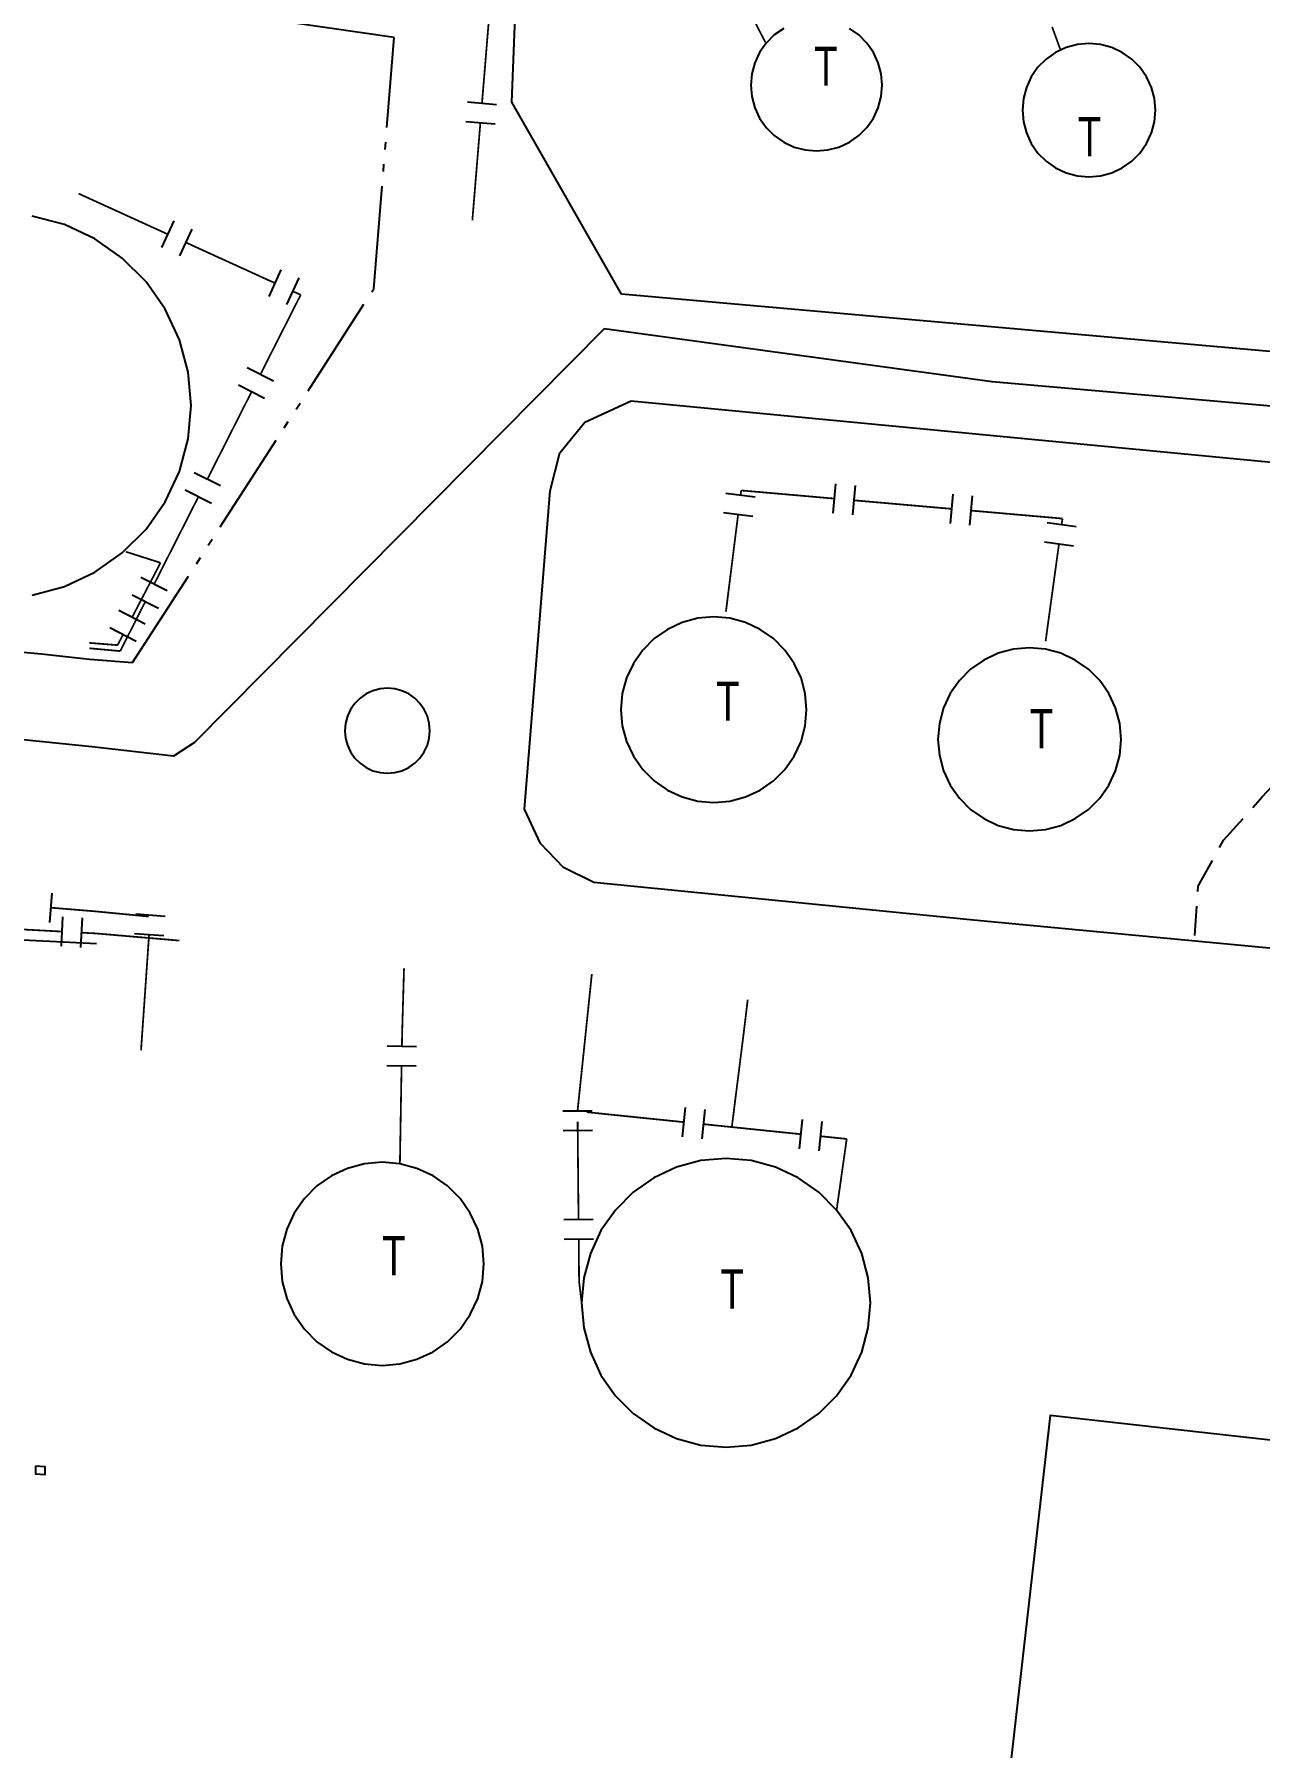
# Model space of a CAD drawing. Extents: x 200604 to 201918, y 4843538 to 4845237.
# Drawn here: x 201353.3 to 201478.3, y 4844431.9 to 4844606.7 of the extents above; entities that cross this region are included whole.
import ezdxf

# ---------------------------------------------------------------- set-up
doc = ezdxf.new("R2010")
doc.units = 0
doc.header["$LTSCALE"] = 1.5
doc.header["$MEASUREMENT"] = 0
doc.linetypes.add('TRACO_05', pattern=[11, 7, -1, 0.5, -1, 0.5, -1])
doc.linetypes.add('TRACO_15', pattern=[3, 2, -1])
for name, color, linetype in [('CD_MALHA_LOTES', 7, 'CONTINUOUS'), ('HD-ADUTORAS', 170, 'CONTINUOUS'), ('HD-EEAE', 30, 'CONTINUOUS'), ('HD-TANQUE-PC', 170, 'CONTINUOUS'), ('HD-VALAS-DRENOS', 170, 'CONTINUOUS'), ('SV-CAMINHO-TRILHA', 20, 'CONTINUOUS'), ('SV-RUA-PAVIM', 7, 'CONTINUOUS')]:
    doc.layers.add(name, color=color, linetype=linetype)
doc.styles.add('ARIAL', font='ARIAL.SHX')

msp = doc.modelspace()

# ---------------------------------------------------------------- linework, layer by layer
at = {"layer": 'CD_MALHA_LOTES', "linetype": 'Continuous', "flags": 128}
for points in [[(201402, 4844599.74), (201402.56, 4844613.65)], [(201413.21, 4844580.15), (201402, 4844599.74)], [(201531.3, 4844569.72), (201413.21, 4844580.15)], [(201522.63, 4844504.84), (201518.55, 4844458.87), (201456.91, 4844465.77), (201451.89, 4844421.49), (201366.17, 4844428.61), (201364.3, 4844414.73), (201237.18, 4844427.26), (201185.41, 4844432.87), (201193.36, 4844504.84)]]:
    msp.add_lwpolyline(points, dxfattribs=at)
at = {"layer": 'HD-ADUTORAS', "const_width": 0.18}
for points in [[(201398.964844, 4844599.629518), (201399.785548, 4844609.595784)], [(201426.596394, 4844608.330721), (201427.50694, 4844606.550017)], [(201457.127649, 4844607.407799), (201457.811429, 4844605.528318)], [(201427.50694, 4844606.550017), (201427.87, 4844605.84)], [(201457.811429, 4844605.528318), (201458, 4844605.01)], [(201397.98, 4844587.67), (201398.800703, 4844597.636265)], [(201357.81, 4844590.41), (201366.909121, 4844586.261989)], [(201368.728945, 4844585.432387), (201377.828067, 4844581.284376)], [(201380.47, 4844580.08), (201376.359107, 4844571.965396)], [(201379.647891, 4844580.454774), (201380.47, 4844580.08)], [(201375.455266, 4844570.181279), (201370.936061, 4844561.260697)], [(201425.341971, 4844559.66689), (201425.4, 4844560.13)], [(201425.4, 4844560.13), (201434.896938, 4844559.298511)], [(201370.032219, 4844559.476581), (201365.513014, 4844550.555999)], [(201436.889316, 4844559.124071), (201446.851207, 4844558.251873)], [(201448.843585, 4844558.077434), (201457.809287, 4844557.292456)], [(201423.85, 4844547.76), (201425.093309, 4844557.682408)], [(201457.809287, 4844557.292456), (201458.18, 4844557.26)], [(201458.18, 4844557.26), (201458.094509, 4844556.637978)], [(201457.822187, 4844554.656605), (201456.46058, 4844544.749737)], [(201362.63, 4844553.88), (201365.487928, 4844552.967723)], [(201366.17, 4844552.75), (201363.264586, 4844547.177973)], [(201365.487928, 4844552.967723), (201366.17, 4844552.75)], [(201364.609173, 4844548.771882), (201362.349571, 4844544.311591)], [(201358.98819, 4844544.572983), (201358.9, 4844544.58)], [(201359.710754, 4844543.956969), (201358.92, 4844544.03)], [(201361.79, 4844544.35), (201358.98819, 4844544.572983)], [(201362.06, 4844543.74), (201359.710754, 4844543.956969)], [(201361.877537, 4844544.517879), (201361.79, 4844544.35)], [(201362.339887, 4844545.404577), (201361.877537, 4844544.517879)], [(201362.349571, 4844544.311591), (201362.06, 4844543.74)], [(201359.56, 4844517.19), (201355.000265, 4844517.568633)], [(201359.982591, 4844517.149032), (201359.56, 4844517.19)], [(201364.959258, 4844516.666553), (201359.982591, 4844517.149032)], [(201356.1365, 4844515.129651), (201346.151372, 4844515.674832)], [(201359.61, 4844514.94), (201358.133525, 4844515.020614)], [(201360.12941, 4844514.89534), (201359.61, 4844514.94)], [(201368.1, 4844514.21), (201360.12941, 4844514.89534)], [(201364.31, 4844504.85), (201365.003243, 4844514.825942)], [(201390.82, 4844504.85), (201390.994772, 4844510.847454)], [(201390.994772, 4844510.847454), (201391.01, 4844511.37)], [(201410.068203, 4844509.823074), (201410.17, 4844510.8)], [(201409.55, 4844504.85), (201410.068203, 4844509.823074)], [(201425.67, 4844504.85), (201426.027788, 4844507.828588)], [(201426.027788, 4844507.828588), (201426.07, 4844508.18)], [(201364.239524, 4844503.852487), (201364.18, 4844503.01)], [(201364.31, 4844504.85), (201364.239524, 4844503.852487)], [(201390.79594, 4844503.448233), (201390.813101, 4844504.448085)], [(201390.813101, 4844504.448085), (201390.82, 4844504.85)], [(201408.71, 4844496.81), (201409.541296, 4844504.766692)], [(201409.541296, 4844504.766692), (201409.55, 4844504.85)], [(201424.45, 4844495.19), (201425.577688, 4844504.119072)], [(201425.577688, 4844504.119072), (201425.67, 4844504.85)], [(201390.59, 4844491.45), (201390.761617, 4844501.448527)], [(201419.580818, 4844495.691149), (201409.633366, 4844496.714966)], [(201408.719883, 4844495.738289), (201408.812098, 4844485.738714)], [(201424.45, 4844495.19), (201421.570308, 4844495.486385)], [(201424.55454, 4844495.179208), (201424.45, 4844495.19)], [(201431.51753, 4844494.460332), (201424.55454, 4844495.179208)], [(201436.17, 4844493.98), (201433.506955, 4844494.254939)], [(201435.14, 4844486.73), (201436.124596, 4844493.660409)], [(201436.124596, 4844493.660409), (201436.17, 4844493.98)], [(201408.830541, 4844483.738799), (201408.867427, 4844479.73897)], [(201408.867427, 4844479.73897), (201408.87, 4844479.46)], [(201408.87, 4844479.46), (201409.071987, 4844477.750876)], [(201409.071987, 4844477.750876), (201409.13, 4844477.26)]]:
    msp.add_lwpolyline(points, dxfattribs=at)
at = {"layer": 'HD-ADUTORAS'}
for points in [[(201397.469904, 4844599.752624), (201400.459784, 4844599.506413)], [(201397.305764, 4844597.759371), (201400.295643, 4844597.51316)], [(201367.531323, 4844587.626857), (201366.28692, 4844584.897121)], [(201369.351147, 4844586.797255), (201368.106744, 4844584.067519)], [(201378.450268, 4844582.649244), (201377.205865, 4844579.919508)], [(201380.270092, 4844581.819642), (201379.025689, 4844579.089906)], [(201377.697194, 4844571.287515), (201375.021019, 4844572.643277)], [(201376.793353, 4844569.503399), (201374.117178, 4844570.85916)], [(201372.274148, 4844560.582817), (201369.597973, 4844561.938578)], [(201371.370307, 4844558.7987), (201368.694132, 4844560.154462)], [(201423.85361, 4844559.853386), (201426.830332, 4844559.480393)], [(201435.027768, 4844560.792794), (201434.766108, 4844557.804227)], [(201437.020146, 4844560.618355), (201436.758486, 4844557.629787)], [(201446.982037, 4844559.746157), (201446.720377, 4844556.75759)], [(201423.604948, 4844557.868904), (201426.58167, 4844557.495912)], [(201448.974415, 4844559.571718), (201448.712756, 4844556.58315)], [(201459.580539, 4844556.433737), (201456.608479, 4844556.84222)], [(201459.308218, 4844554.452364), (201456.336157, 4844554.860846)], [(201366.851102, 4844549.878118), (201364.174927, 4844551.23388)], [(201365.947261, 4844548.094002), (201363.271086, 4844549.449763)], [(201364.594632, 4844546.484448), (201361.934539, 4844547.871497)], [(201363.669933, 4844544.711053), (201361.00984, 4844546.098102)], [(201354.876135, 4844516.073778), (201355.124396, 4844519.063488)], [(201356.054723, 4844513.631881), (201356.218277, 4844516.62742)], [(201358.051748, 4844513.522845), (201358.215302, 4844516.518384)], [(201363.645501, 4844516.925117), (201366.638283, 4844516.717144)], [(201363.506852, 4844514.929928), (201366.499635, 4844514.721955)], [(201389.296161, 4844503.473975), (201392.295719, 4844503.42249)], [(201389.261837, 4844501.47427), (201392.261396, 4844501.422785)], [(201410.209936, 4844496.823832), (201407.210064, 4844496.796168)], [(201419.427245, 4844494.199031), (201419.73439, 4844497.183266)], [(201421.416736, 4844493.994267), (201421.723881, 4844496.978503)], [(201431.363485, 4844492.968263), (201431.671574, 4844495.952401)], [(201433.35291, 4844492.76287), (201433.661, 4844495.747008)], [(201410.228379, 4844494.823917), (201407.228507, 4844494.796253)], [(201410.312035, 4844485.752547), (201407.312162, 4844485.724882)], [(201410.330478, 4844483.752632), (201407.330605, 4844483.724967)]]:
    msp.add_lwpolyline(points, dxfattribs=at)
at = {"layer": 'HD-EEAE', "linetype": 'Continuous'}
msp.add_polyline3d([(201353.45, 4844460.64, 4.45), (201354.36, 4844460.58, 4.46), (201354.36, 4844459.73, 4.46), (201353.45, 4844459.79, 4.46)], close=True, dxfattribs=at)
at = {"layer": 'HD-TANQUE-PC', "linetype": 'Continuous'}
for points in [[(201429.74, 4844607.26, 4.67), (201428.78, 4844606.59, 4.67), (201427.96, 4844605.77, 4.67), (201427.29, 4844604.81, 4.67), (201426.79, 4844603.75, 4.67), (201426.49, 4844602.62, 4.67), (201426.39, 4844601.46, 4.67), (201426.49, 4844600.3, 4.67), (201426.79, 4844599.17, 4.67), (201427.29, 4844598.11, 4.67), (201427.96, 4844597.15, 4.67), (201428.78, 4844596.33, 4.67), (201429.74, 4844595.66, 4.67), (201430.8, 4844595.16, 4.67), (201431.93, 4844594.86, 4.67), (201433.09, 4844594.76, 4.67), (201434.25, 4844594.86, 4.67), (201435.38, 4844595.16, 4.67), (201436.44, 4844595.66, 4.67), (201437.4, 4844596.33, 4.67), (201438.22, 4844597.15, 4.67), (201438.89, 4844598.11, 4.67), (201439.39, 4844599.17, 4.67), (201439.69, 4844600.3, 4.67), (201439.79, 4844601.46, 4.67), (201439.69, 4844602.62, 4.67), (201439.39, 4844603.75, 4.67), (201438.89, 4844604.81, 4.67), (201438.22, 4844605.77, 4.67), (201437.4, 4844606.59, 4.67), (201436.44, 4844607.26, 4.67)], [(201353.06, 4844549.45, 6.34), (201356.37, 4844550.34, 6.34), (201359.47, 4844551.78, 6.34), (201362.27, 4844553.75, 6.34), (201364.69, 4844556.17, 6.34), (201366.66, 4844558.97, 6.34), (201368.1, 4844562.07, 6.34), (201368.99, 4844565.38, 6.34), (201369.29, 4844568.79, 6.34), (201368.99, 4844572.2, 6.34), (201368.1, 4844575.5, 6.34), (201366.66, 4844578.61, 6.34), (201364.69, 4844581.41, 6.34), (201362.27, 4844583.83, 6.34), (201359.47, 4844585.79, 6.34), (201356.37, 4844587.24, 6.34), (201353.06, 4844588.12, 6.34)]]:
    msp.add_polyline3d(points, dxfattribs=at)
for points in [[(201460.88, 4844605.71, 5.56), (201459.7, 4844605.61, 5.56), (201458.56, 4844605.3, 5.56), (201457.48, 4844604.8, 5.56), (201456.51, 4844604.12, 5.56), (201455.68, 4844603.29, 5.56), (201455, 4844602.32, 5.56), (201454.5, 4844601.24, 5.56), (201454.19, 4844600.1, 5.56), (201454.09, 4844598.92, 5.56), (201454.19, 4844597.74, 5.56), (201454.5, 4844596.6, 5.56), (201455, 4844595.52, 5.56), (201455.68, 4844594.55, 5.56), (201456.51, 4844593.72, 5.56), (201457.48, 4844593.04, 5.56), (201458.56, 4844592.54, 5.56), (201459.7, 4844592.23, 5.56), (201460.88, 4844592.13, 5.56), (201462.06, 4844592.23, 5.56), (201463.2, 4844592.54, 5.56), (201464.28, 4844593.04, 5.56), (201465.25, 4844593.72, 5.56), (201466.08, 4844594.55, 5.56), (201466.76, 4844595.52, 5.56), (201467.26, 4844596.6, 5.56), (201467.57, 4844597.74, 5.56), (201467.67, 4844598.92, 5.56), (201467.57, 4844600.1, 5.56), (201467.26, 4844601.24, 5.56), (201466.76, 4844602.32, 5.56), (201466.08, 4844603.29, 5.56), (201465.25, 4844604.12, 5.56), (201464.28, 4844604.8, 5.56), (201463.2, 4844605.3, 5.56), (201462.06, 4844605.61, 5.56)], [(201422.61, 4844547.23, 3.78), (201420.97, 4844547.09, 3.78), (201419.37, 4844546.66, 3.78), (201417.88, 4844545.96, 3.78), (201416.52, 4844545.01, 3.78), (201415.36, 4844543.85, 3.78), (201414.41, 4844542.49, 3.78), (201413.71, 4844541, 3.78), (201413.28, 4844539.4, 3.78), (201413.14, 4844537.76, 3.78), (201413.28, 4844536.12, 3.78), (201413.71, 4844534.52, 3.78), (201414.41, 4844533.03, 3.78), (201415.36, 4844531.67, 3.78), (201416.52, 4844530.51, 3.78), (201417.88, 4844529.56, 3.78), (201419.37, 4844528.86, 3.78), (201420.97, 4844528.43, 3.78), (201422.61, 4844528.29, 3.78), (201424.25, 4844528.43, 3.78), (201425.85, 4844528.86, 3.78), (201427.34, 4844529.56, 3.78), (201428.7, 4844530.51, 3.78), (201429.86, 4844531.67, 3.78), (201430.81, 4844533.03, 3.78), (201431.51, 4844534.52, 3.78), (201431.94, 4844536.12, 3.78), (201432.08, 4844537.76, 3.78), (201431.94, 4844539.4, 3.78), (201431.51, 4844541, 3.78), (201430.81, 4844542.49, 3.78), (201429.86, 4844543.85, 3.78), (201428.7, 4844545.01, 3.78), (201427.34, 4844545.96, 3.78), (201425.85, 4844546.66, 3.78), (201424.25, 4844547.09, 3.78)], [(201454.82, 4844544.08, 3.89), (201453.2, 4844543.94, 3.89), (201451.62, 4844543.52, 3.89), (201450.15, 4844542.83, 3.89), (201448.81, 4844541.9, 3.89), (201447.66, 4844540.75, 3.89), (201446.73, 4844539.41, 3.89), (201446.04, 4844537.94, 3.89), (201445.62, 4844536.36, 3.89), (201445.48, 4844534.74, 3.89), (201445.62, 4844533.12, 3.89), (201446.04, 4844531.54, 3.89), (201446.73, 4844530.07, 3.89), (201447.66, 4844528.73, 3.89), (201448.81, 4844527.58, 3.89), (201450.15, 4844526.65, 3.89), (201451.62, 4844525.96, 3.89), (201453.2, 4844525.54, 3.89), (201454.82, 4844525.4, 3.89), (201456.44, 4844525.54, 3.89), (201458.02, 4844525.96, 3.89), (201459.49, 4844526.65, 3.89), (201460.83, 4844527.58, 3.89), (201461.98, 4844528.73, 3.89), (201462.91, 4844530.07, 3.89), (201463.6, 4844531.54, 3.89), (201464.02, 4844533.12, 3.89), (201464.16, 4844534.74, 3.89), (201464.02, 4844536.36, 3.89), (201463.6, 4844537.94, 3.89), (201462.91, 4844539.41, 3.89), (201461.98, 4844540.75, 3.89), (201460.83, 4844541.9, 3.89), (201459.49, 4844542.83, 3.89), (201458.02, 4844543.52, 3.89), (201456.44, 4844543.94, 3.89)], [(201388.79, 4844491.6, 19.379999), (201386.99, 4844491.45, 19.379999), (201385.25, 4844490.98, 19.379999), (201383.61, 4844490.21, 19.379999), (201382.13, 4844489.18, 19.379999), (201380.85, 4844487.9, 19.379999), (201379.82, 4844486.42, 19.379999), (201379.05, 4844484.78, 19.379999), (201378.58, 4844483.04, 19.379999), (201378.43, 4844481.24, 19.379999), (201378.58, 4844479.44, 19.379999), (201379.05, 4844477.7, 19.379999), (201379.82, 4844476.06, 19.379999), (201380.85, 4844474.58, 19.379999), (201382.13, 4844473.3, 19.379999), (201383.61, 4844472.27, 19.379999), (201385.25, 4844471.5, 19.379999), (201386.99, 4844471.03, 19.379999), (201388.79, 4844470.88, 19.379999), (201390.59, 4844471.03, 19.379999), (201392.33, 4844471.5, 19.379999), (201393.97, 4844472.27, 19.379999), (201395.45, 4844473.3, 19.379999), (201396.73, 4844474.58, 19.379999), (201397.76, 4844476.06, 19.379999), (201398.53, 4844477.7, 19.379999), (201399, 4844479.44, 19.379999), (201399.15, 4844481.24, 19.379999), (201399, 4844483.04, 19.379999), (201398.53, 4844484.78, 19.379999), (201397.76, 4844486.42, 19.379999), (201396.73, 4844487.9, 19.379999), (201395.45, 4844489.18, 19.379999), (201393.97, 4844490.21, 19.379999), (201392.33, 4844490.98, 19.379999), (201390.59, 4844491.45, 19.379999)], [(201423.86, 4844491.99, 18.27), (201421.3, 4844491.77, 18.27), (201418.82, 4844491.1, 18.27), (201416.5, 4844490.02, 18.27), (201414.39, 4844488.54, 18.27), (201412.58, 4844486.73, 18.27), (201411.1, 4844484.63, 18.27), (201410.02, 4844482.3, 18.27), (201409.35, 4844479.82, 18.27), (201409.13, 4844477.26, 18.27), (201409.35, 4844474.7, 18.27), (201410.02, 4844472.22, 18.27), (201411.1, 4844469.9, 18.27), (201412.58, 4844467.79, 18.27), (201414.39, 4844465.98, 18.27), (201416.5, 4844464.5, 18.27), (201418.82, 4844463.42, 18.27), (201421.3, 4844462.75, 18.27), (201423.86, 4844462.53, 18.27), (201426.42, 4844462.75, 18.27), (201428.9, 4844463.42, 18.27), (201431.23, 4844464.5, 18.27), (201433.33, 4844465.98, 18.27), (201435.14, 4844467.79, 18.27), (201436.62, 4844469.9, 18.27), (201437.7, 4844472.22, 18.27), (201438.37, 4844474.7, 18.27), (201438.59, 4844477.26, 18.27), (201438.37, 4844479.82, 18.27), (201437.7, 4844482.3, 18.27), (201436.62, 4844484.63, 18.27), (201435.14, 4844486.73, 18.27), (201433.33, 4844488.54, 18.27), (201431.23, 4844490.02, 18.27), (201428.9, 4844491.1, 18.27), (201426.42, 4844491.77, 18.27)]]:
    msp.add_polyline3d(points, close=True, dxfattribs=at)
at = {"layer": 'HD-VALAS-DRENOS', "linetype": 'TRACO_05'}
for points in [[(201334.65, 4844545.16, 5.27), (201354.04, 4844543.46, 5.28), (201358.94, 4844542.93, 5.33), (201363.32, 4844542.57, 5.08), (201387.93, 4844580.7, 5.08), (201390.02, 4844606.33, 5.28), (201357.3, 4844611.05, 5.54), (201330.23, 4844614.04, 5.59), (201323.94, 4844547.33, 5.6), (201323.91, 4844546.19, 5.54)], [(201359.64, 4844513.87, 5.93), (201322.68, 4844515.75, 5.93)]]:
    msp.add_polyline3d(points, dxfattribs=at)
at = {"layer": 'SV-CAMINHO-TRILHA', "linetype": 'TRACO_15'}
msp.add_polyline3d([(201471.67, 4844514.72, 3.86), (201472.03, 4844519.75, 3.86), (201474.61, 4844524.44, 3.86), (201478.55, 4844528.87, 3.86), (201482.07, 4844532.65, 3.86), (201484.58, 4844537.17, 3.86), (201487.94, 4844541.21, 3.87), (201492.52, 4844543.67, 3.92), (201497.14, 4844545.68, 3.99), (201502.01, 4844547.61, 4.02), (201506.29, 4844550.23, 4.04), (201507.4, 4844553.01, 4.04)], dxfattribs=at)
at = {"layer": 'SV-RUA-PAVIM', "linetype": 'Continuous'}
msp.add_polyline3d([(201515.7, 4844565.58, 4.25), (201451.01, 4844571.22, 4.05), (201411.42, 4844576.61, 4.05), (201369.63, 4844534.41, 4.46), (201367.49, 4844533.02, 4.85), (201359.16, 4844533.99, 5.13), (201348.8, 4844535.04, 5.71), (201333.05, 4844536.68, 5.93), (201297.56, 4844540.58, 6.13), (201259.45, 4844544.17, 6.22), (201237.16, 4844546.69, 6.94), (201234.42, 4844548.06, 7.22), (201233.17, 4844550.47, 7.34), (201233.15, 4844552.72, 7.47), (201234.58, 4844555.37, 7.56), (201240.99, 4844559.78, 7.56), (201242.78, 4844561.94, 7.65), (201243.95, 4844564.68, 7.67), (201245.49, 4844580.78, 7.67), (201247.67, 4844602.6, 7.79), (201249.72, 4844602.14, 7.8), (201252.01, 4844625.23, 8.27)], dxfattribs=at)
for points in [[(201449.09, 4844516.29, 4.07), (201410.37, 4844520.13, 3.79), (201407.28, 4844521.67, 3.79), (201404.94, 4844524.12, 3.79), (201403.29, 4844527.63, 3.79), (201405.93, 4844560.08, 3.79), (201406.9, 4844563.96, 3.87), (201409.44, 4844567.1, 3.86), (201414.17, 4844569.26, 3.89), (201510.43, 4844560.07, 4.05), (201513.6, 4844558.15, 4.05), (201515.75, 4844555.09, 4.05), (201516.3, 4844551.14, 4.05), (201513.18, 4844518.11, 4.05), (201511.32, 4844514.49, 4.05), (201507.69, 4844511.85, 4.05), (201503.71, 4844511.14, 4.08)], [(201389.32, 4844539.96, 3.78), (201388.57, 4844539.89, 3.78), (201387.84, 4844539.7, 3.78), (201387.15, 4844539.38, 3.78), (201386.53, 4844538.94, 3.78), (201386, 4844538.41, 3.78), (201385.56, 4844537.79, 3.78), (201385.24, 4844537.1, 3.78), (201385.05, 4844536.37, 3.78), (201384.98, 4844535.62, 3.78), (201385.05, 4844534.87, 3.78), (201385.24, 4844534.14, 3.78), (201385.56, 4844533.45, 3.78), (201386, 4844532.83, 3.78), (201386.53, 4844532.3, 3.78), (201387.15, 4844531.86, 3.78), (201387.84, 4844531.54, 3.78), (201388.57, 4844531.35, 3.78), (201389.32, 4844531.28, 3.78), (201390.07, 4844531.35, 3.78), (201390.8, 4844531.54, 3.78), (201391.49, 4844531.86, 3.78), (201392.11, 4844532.3, 3.78), (201392.64, 4844532.83, 3.78), (201393.08, 4844533.45, 3.78), (201393.4, 4844534.14, 3.78), (201393.59, 4844534.87, 3.78), (201393.66, 4844535.62, 3.78), (201393.59, 4844536.37, 3.78), (201393.4, 4844537.1, 3.78), (201393.08, 4844537.79, 3.78), (201392.64, 4844538.41, 3.78), (201392.11, 4844538.94, 3.78), (201391.49, 4844539.38, 3.78), (201390.8, 4844539.7, 3.78), (201390.07, 4844539.89, 3.78)]]:
    msp.add_polyline3d(points, close=True, dxfattribs=at)

# ---------------------------------------------------------------- texts
at = {"layer": 'HD-TANQUE-PC', "style": 'ARIAL', "width": 0.7}
for p in [(201432.86, 4844601.41, 6.79), (201459.76, 4844594.22, 6.79), (201422.86, 4844536.64, 6.79), (201454.84, 4844533.83, 6.79), (201388.77, 4844480.08, 6.79), (201423.3, 4844476.67, 6.79)]:
    msp.add_text('T', height=4, dxfattribs=at).set_placement(p)

doc.saveas('drawing.dxf')
